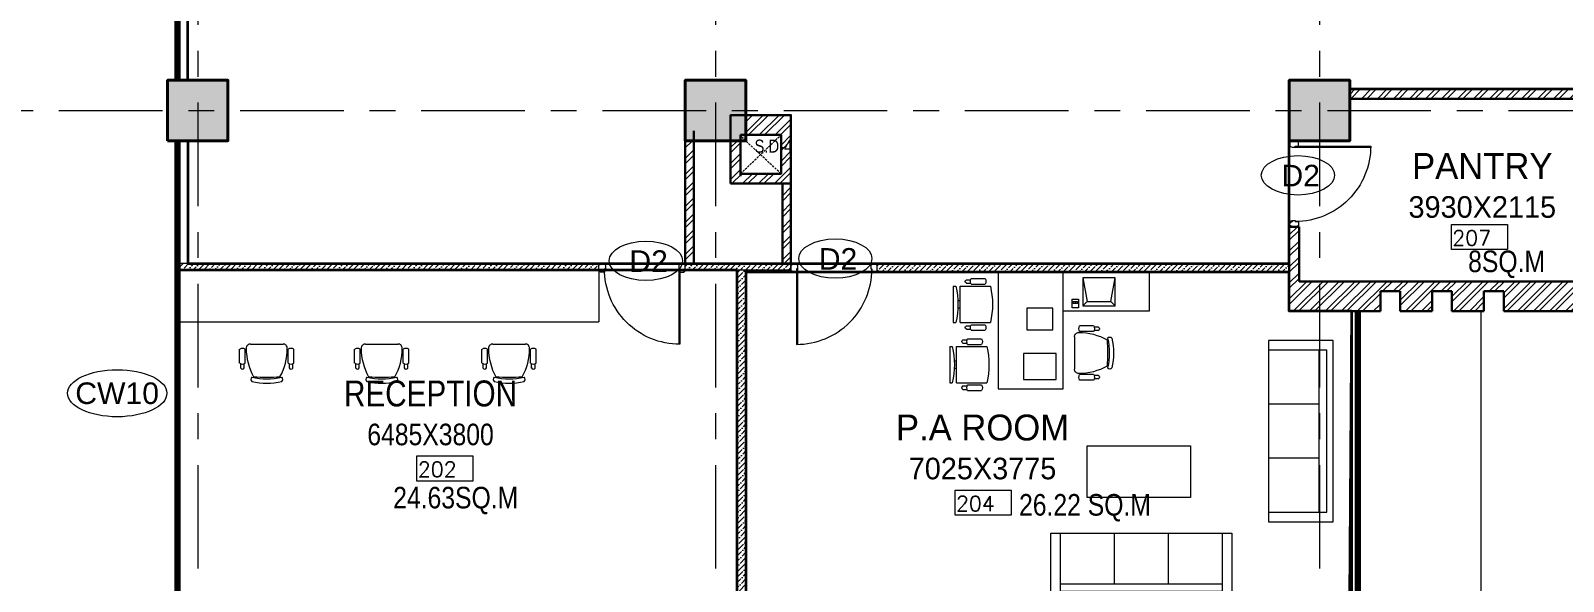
# Model space of a CAD drawing. Header units: millimetres. Extents: x 24487468 to 24959437, y -333213 to 842934.
# Drawn here: x 24726310 to 24744072, y 54244 to 60625 of the extents above; entities that cross this region are included whole.
import ezdxf

# ---------------------------------------------------------------- set-up
doc = ezdxf.new("R2010")
doc.units = ezdxf.units.MM
doc.header["$MEASUREMENT"] = 0
doc.linetypes.add('Centreline', pattern=[21, 12, -3, 3, -3])
doc.linetypes.add('DASHED2', pattern=[0.375, 0.25, -0.125])
for name, color, linetype, lineweight in [('A 0.13 dw', 175, 'Continuous', 5), ('A 0.13furniture', 30, 'Continuous', 0), ('AREA', 7, 'Continuous', 5), ('COLUMN', 12, 'Continuous', 40), ('FALSE CEILING', 7, 'Continuous', 35), ('HACTH', 8, 'Continuous', 0), ('hatch', 9, 'Continuous', 0), ('p1 plan grid lck', 6, 'Continuous', 5), ('room number', 99, 'Continuous', 20), ('text', 7, 'Continuous', 15), ('TEXT ROOM', 3, 'Continuous', 15), ('wall', 53, 'Continuous', 15), ('Wall1', 37, 'Continuous', 30), ('WALL2', 4, 'Continuous', 15), ('win shutters', 140, 'Continuous', 25)]:
    doc.layers.add(name, color=color, linetype=linetype, lineweight=lineweight)
doc.styles.add('arial', font='times.ttf')
doc.styles.add('ATTR', font='romans.shx', dxfattribs={"width": 0.8, "height": 0.48})
doc.styles.add('LABEL', font='arial.ttf', dxfattribs={"height": 18})
doc.styles.add('ordinary', font='arial.ttf')
doc.styles.add('ROMANS', font='romans__.ttf')
doc.styles.add('Tahoma', font='technic_.ttf')

# ---------------------------------------------------------------- blocks, each defined once
blk = doc.blocks.new('column 350')
at = {"layer": 'COLUMN', "ltscale": 100}
h = blk.add_hatch(color=256, dxfattribs=at)
h.dxf.hatch_style = 1
h.paths.add_polyline_path([(1327.5, 1037.5), (627.5, 1037.5), (627.5, 337.5), (1327.5, 337.5)])
blk.add_lwpolyline([(627.5, 1037.5), (1327.5, 1037.5), (1327.5, 337.5), (627.5, 337.5)], close=True, dxfattribs=at)
blk = doc.blocks.new('Door1000-flat-3')
at = {"layer": 'A 0.13 dw'}
for p, q in [((-38, 0), (-38, -12)), ((38, 0), (-38, 0)), ((-38, -12), (-50, -12)), ((-50, -12), (-50, -63)), ((-50, -63), (-25, -75)), ((-25, -75), (12, -75)), ((12, -75), (12, -63)), ((12, -63), (50, -63)), ((38, -12), (38, 0)), ((50, -12), (38, -12)), ((50, -63), (50, -12)), ((-50, -937), (-25, -925)), ((-50, -988), (-50, -937)), ((-38, -988), (-50, -988)), ((-38, -1000), (-38, -988)), ((38, -1000), (-38, -1000)), ((-25, -925), (12, -925)), ((12, -925), (12, -937)), ((12, -925), (886, -925)), ((12, -937), (50, -937)), ((12, -937), (886, -937)), ((50, -988), (38, -988)), ((38, -988), (38, -1000)), ((50, -937), (50, -988))]:
    blk.add_line(p, q, dxfattribs=at)
blk.add_lwpolyline([(886, -937), (886, -937, 0.414214), (12, -63)], format="xyb", dxfattribs=at)
blk = doc.blocks.new('*U36')
at = {"layer": 'room number'}
blk.add_lwpolyline([(46, 40), (46, 240), (491, 240), (491, 40)], close=True, dxfattribs=at)
at = {"layer": 'room number', "style": 'ROMANS'}
blk.add_attdef('ROOM_NUM', (53, 73), '', height=120, dxfattribs=at)
blk = doc.blocks.new('Production Armchair 1-flat-3-flat-1')
at = {"layer": 'A 0.13furniture'}
for p, q in [((175, 302), (224, 302)), ((175, 262), (225, 262)), ((231, 315), (393, 315)), ((231, 250), (393, 250)), ((454, 189), (454, -188)), ((175, -261), (225, -261)), ((175, -300), (224, -300)), ((231, -248), (393, -248)), ((231, -313), (393, -313))]:
    blk.add_line(p, q, dxfattribs=at)
for centre, radius, start, end in [((44, 156), 30.3, 34.2916, 145.7084), ((402, -433), 672, 89.8784, 119.0931), ((185, 282), 21.8, 114.8953, 245.3358), ((284, 282), 62.8, 148.9511, 211.0489), ((340, 282), 62.8, 328.9511, 31.0489), ((405, 190), 48.9, 359.252, 92.1864), ((804, 0), 804, 167.6021, 192.3979), ((854, 0), 804, 167.6021, 192.3979), ((1965, 0), 1896, 175.3453, 184.606), ((44, -156), 30.3, 214.2902, 325.7098), ((402, 435), 672, 240.894, 270.1219), ((185, -280), 21.8, 114.6645, 245.1044), ((284, -281), 62.8, 148.9511, 211.0489), ((340, -281), 62.8, 328.9511, 31.0489), ((405, -188), 48.9, 267.8132, 0.748)]:
    blk.add_arc(centre, radius, start, end, dxfattribs=at)
at = {"layer": 'A 0.13furniture', "style": 'ATTR', "text_generation_flag": 4, "width": 0.8, "flags": 9}
blk.add_attdef('ESTCODE', (0, 0), '', height=0.126, rotation=270, dxfattribs=at)
blk = doc.blocks.new('Executive Armchair 1-flat-5-flat-1')
at = {"layer": 'A 0.13furniture'}
for p, q in [((-80.00175, 209.8875), (-430.05475, 209.8875)), ((-207.9205, 299.7425), (-369.9195, 299.7425)), ((-207.9205, 234.94), (-369.9195, 234.94)), ((-152.609, 286.8125), (-201.71775, 286.7925)), ((-152.68875, 247.275), (-200.6105, 247.28)), ((-80.00175, -209.89), (-80.00175, 209.8875)), ((0, 210), (-30.0025, 210)), ((0, 210), (0, -210)), ((-53.85975, 45), (-80.00175, 45)), ((-80.00175, -45), (-53.8405, -45)), ((-80.00175, -209.89), (-430.001, -209.89)), ((-207.9205, -234.9425), (-369.9195, -234.9425)), ((-207.9205, -299.745), (-369.9195, -299.745)), ((-152.609, -286.815), (-201.71775, -286.795)), ((-152.68875, -247.2775), (-200.6105, -247.2825)), ((0, -210), (-30.0025, -210))]:
    blk.add_line(p, q, dxfattribs=at)
for centre, radius, start, end in [((439.44675, 0.11), 894.44925, 166.435999999, 193.5788), ((-316.09875, 267.3425), 62.82115, 148.951400001, 211.048700002), ((-261.74125, 267.3425), 62.82123, 328.951400001, 31.04859), ((-161.7745, 267.0625), 21.77348, 294.664000001, 65.104889999), ((839.5795, 0), 894.58, 166.423299999, 193.576700001), ((-316.099, -267.3425), 62.821, 148.951299998, 211.048700002), ((-261.741, -267.3425), 62.821, 328.951299998, 31.04867), ((-161.7745, -267.065), 21.77342, 294.894900003, 65.336150001)]:
    blk.add_arc(centre, radius, start, end, dxfattribs=at)
at = {"layer": 'A 0.13furniture', "style": 'ATTR', "text_generation_flag": 4, "width": 0.8, "flags": 9}
blk.add_attdef('ESTCODE', (0, 0), '', height=0.1199, rotation=90, dxfattribs=at)
blk = doc.blocks.new('Executive Armchair 1-flat-6-flat-1')
at = {"layer": 'A 0.13furniture'}
for p, q in [((-80.00175, 209.8875), (-430.05475, 209.8875)), ((-207.9205, 299.7425), (-369.9195, 299.7425)), ((-207.9205, 234.94), (-369.9195, 234.94)), ((-152.609, 286.8125), (-201.71775, 286.7925)), ((-152.68875, 247.275), (-200.6105, 247.28)), ((-80.00175, -209.89), (-80.00175, 209.8875)), ((0, 210), (-30.0025, 210)), ((0, 210), (0, -210)), ((-53.85975, 45), (-80.00175, 45)), ((-80.00175, -45), (-53.8405, -45)), ((-80.00175, -209.89), (-430.001, -209.89)), ((-207.9205, -234.9425), (-369.9195, -234.9425)), ((-207.9205, -299.745), (-369.9195, -299.745)), ((-152.609, -286.815), (-201.71775, -286.795)), ((-152.68875, -247.2775), (-200.6105, -247.2825)), ((0, -210), (-30.0025, -210))]:
    blk.add_line(p, q, dxfattribs=at)
for centre, radius, start, end in [((439.44675, 0.11), 894.44925, 166.435999999, 193.5788), ((-316.09875, 267.3425), 62.82115, 148.951400001, 211.048700002), ((-261.74125, 267.3425), 62.82123, 328.951400001, 31.04859), ((-161.7745, 267.0625), 21.77348, 294.664000001, 65.104889999), ((839.5795, 0), 894.58, 166.423299999, 193.576700001), ((-316.099, -267.3425), 62.821, 148.951299998, 211.048700002), ((-261.741, -267.3425), 62.821, 328.951299998, 31.04867), ((-161.7745, -267.065), 21.77342, 294.894900003, 65.336150001)]:
    blk.add_arc(centre, radius, start, end, dxfattribs=at)
at = {"layer": 'A 0.13furniture', "style": 'ATTR', "text_generation_flag": 4, "width": 0.8, "flags": 9}
blk.add_attdef('ESTCODE', (0, 0), '', height=0.1199, rotation=90, dxfattribs=at)
blk = doc.blocks.new('ASD-flat-1-flat-1')
at = {"layer": 'A 0.13furniture'}
for p, q in [((552383, -73628), (551383, -73628)), ((551383, -73628), (551383, -74078)), ((551777, -74017), (551777, -73692)), ((551827, -73967), (551777, -73692)), ((551777, -73692), (552152, -73692)), ((552152, -73692), (552102, -73967)), ((552152, -73692), (552152, -74017)), ((551777, -74017), (551827, -73967)), ((552152, -74017), (551777, -74017)), ((552102, -73967), (551827, -73967)), ((552102, -73967), (552152, -74017)), ((552202, -73942), (552202, -74042)), ((552277, -73942), (552202, -73942)), ((552202, -74042), (552277, -74042)), ((552214, -73967), (552214, -73992)), ((552264, -73967), (552214, -73967)), ((552214, -73992), (552264, -73992)), ((552239, -73967), (552239, -73992)), ((552264, -73992), (552264, -73967)), ((552277, -74042), (552277, -73942)), ((551383, -74078), (552383, -74078))]:
    blk.add_line(p, q, dxfattribs=at)
for points in [[(553133, -73628), (553133, -74978), (552383, -74978), (552383, -73628)], [(552801, -74296), (552501, -74296), (552501, -74046), (552801, -74046)], [(552839, -74871), (552464, -74871), (552464, -74571), (552839, -74571)]]:
    blk.add_lwpolyline(points, close=True, dxfattribs=at)
for name, p in [('Executive Armchair 1-flat-6-flat-1', (553655, -74001)), ('Production Armchair 1-flat-3-flat-1', (551797, -74565)), ('Executive Armchair 1-flat-5-flat-1', (553696, -74699))]:
    blk.add_blockref(name, p, dxfattribs=at)
at = {"layer": 'A 0.13furniture', "style": 'ATTR', "width": 0.8, "flags": 9}
blk.add_attdef('ESTCODE', (551777, -73692), '', height=0.00147, dxfattribs=at)
blk = doc.blocks.new("84'' Sofa-flat-3-flat-1")
at = {"layer": 'A 0.13furniture'}
for p, q in [((-1987.5, -75), (-1987.5, -749.999925)), ((-112.5, -75), (-1987.5, -75)), ((-112.5, -162.5), (-1987.5, -162.5)), ((-1362.5, -162.5), (-1362.5, -749.999925)), ((-737.5, -162.5), (-737.5, -749.999925)), ((-112.5, -749.999925), (-112.5, -75))]:
    blk.add_line(p, q, dxfattribs=at)
blk.add_lwpolyline([(0, -749.999925), (0, 0), (-2100, 0), (-2100, -749.999925)], close=True, dxfattribs=at)
at = {"layer": 'A 0.13furniture', "style": 'ATTR', "text_generation_flag": 4, "width": 0.8, "flags": 9}
blk.add_attdef('ESTCODE', (0, 0), '', height=0.42, rotation=180, dxfattribs=at)

msp = doc.modelspace()

# ---------------------------------------------------------------- hatches: boundary and pattern name
at = {"layer": 'hatch', "ltscale": 100}
h = msp.add_hatch(dxfattribs=at)
h.set_pattern_fill('ANSI32', color=256, scale=350)
h.set_pattern_definition([(45, (24742971.38, 58663), (-92.808, 92.808), []), (45, (24743033.25, 58663), (-92.808, 92.808), [])])
h.paths.add_polyline_path([(24745046.6, 59950.5), (24741596.1, 59950.5), (24741596.1, 59835.5), (24744931.6, 59835.5), (24744931.6, 57720.5), (24741011.1, 57720.5), (24741011.1, 58350.5), (24740915.6, 58350.5), (24740915.6, 58350.5), (24740991.6, 58350.5), (24740991.6, 58362.5), (24741003.6, 58362.5), (24741003.6, 58413.5), (24740965.6, 58413.5), (24740965.6, 58425.5), (24740928.6, 58425.5), (24740903.6, 58413.5), (24740903.6, 58362.5), (24740915.6, 58362.5), (24740915.6, 58350.5), (24740991.6, 58350.5), (24740991.6, 58350.5), (24740915.6, 58350.5), (24740896.1, 58350.5), (24740896.1, 57375.5), (24741951.1, 57375.5), (24741951.1, 57605.5), (24742181.1, 57605.5), (24742181.1, 57375.5), (24742551.1, 57375.5), (24742551.1, 57605.5), (24742781.1, 57605.5), (24742781.1, 57375.5), (24743151.1, 57375.5), (24743151.1, 57605.5), (24743381.1, 57605.5), (24743381.1, 57375.5), (24745046.6, 57375.5)])
h = msp.add_hatch(dxfattribs=at)
h.set_pattern_fill('ANSI32', color=256, scale=350)
h.set_pattern_definition([(45, (24734771.12, 59250.08), (-92.808, 92.808), []), (45, (24734832.99, 59250.08), (-92.808, 92.808), [])])
h.paths.add_polyline_path([(24735121.1, 59647.6), (24734596.1, 59647.6), (24734596.1, 59417.6), (24735006.1, 59417.6), (24735006.1, 58967.6), (24734536.1, 58967.6), (24734536.1, 59350.5), (24734421.1, 59350.5), (24734421.1, 58852.6), (24735121.1, 58852.6)])
h = msp.add_hatch(dxfattribs=at)
h.set_pattern_fill('ANSI32', color=256, scale=350)
h.set_pattern_definition([(45, (24733946.23, 58638), (-92.808, 92.808), []), (45, (24734008.1, 58638), (-92.808, 92.808), [])])
h.paths.add_polyline_path([(24733996.1, 59350.5), (24733896.1, 59350.5), (24733896.3, 57925.5), (24733996.3, 57925.5)])
h = msp.add_hatch(dxfattribs=at)
h.set_pattern_fill('ANSI32', color=256, scale=350)
h.set_pattern_definition([(45, (24735071.12, 58389.03), (-92.808, 92.808), []), (45, (24735132.99, 58389.03), (-92.808, 92.808), [])])
h.paths.add_polyline_path([(24735121.1, 58852.6), (24735021.1, 58852.6), (24735021.1, 57925.5), (24735121.1, 57925.5), (24735121.1, 57925.6)])
h = msp.add_hatch(dxfattribs=at)
h.set_pattern_fill('ANSI36', color=256, scale=350)
h.set_pattern_definition([(45, (24730453.864, 57888.056), (23.20194, 85.0738), [109.375, -21.875, 0, -21.875])])
h.paths.add_polyline_path([(24732896.1, 57915.3), (24732896.1, 57925.5), (24728011.7, 57925.6), (24728011.7, 57850.6), (24732896.1, 57850.5)])
h = msp.add_hatch(dxfattribs=at)
h.set_pattern_fill('ANSI36', color=256, scale=350)
h.set_pattern_definition([(45, (24734508.61, 57888), (23.202, 85.0738), [109.375, -21.875, 0, -21.875])])
h.paths.add_polyline_path([(24735121.1, 57913.6), (24735121.1, 57925.5), (24734596, 57925.5), (24734496, 57925.5), (24733896.1, 57925.5), (24733896.1, 57850.5), (24735121.1, 57850.5)])
h = msp.add_hatch(dxfattribs=at)
h.set_pattern_fill('ANSI36', color=256, scale=350)
h.set_pattern_definition([(45, (24738508.63, 57875.49), (23.20194, 85.0738), [109.375, -21.875, 0, -21.875])])
h.paths.add_polyline_path([(24740896.1, 57925.5), (24736121.2, 57925.5), (24736121.2, 57913.5), (24736121.2, 57913.5), (24736121.1, 57837.5), (24736121.1, 57825.5), (24740896.1, 57825.5)])
h = msp.add_hatch(dxfattribs=at)
h.set_pattern_fill('ANSI36', color=256, scale=350)
h.set_pattern_definition([(45, (24734545.78, 55950.5), (23.2019, 85.0738), [109.375, -21.875, 0, -21.875])])
h.paths.add_polyline_path([(24734596, 57850.5), (24734496, 57850.5), (24734495.6, 54050.5), (24734595.6, 54050.5)])

# ---------------------------------------------------------------- linework, layer by layer
at = {"layer": 'A 0.13furniture'}
for p in [(24732896.1, 57839.3), (24728011.7, 57251.1)]:
    msp.add_line(p, (24732896, 57250.7), dxfattribs=at)
msp.add_lwpolyline([(24738552, 55813.6), (24739752, 55813.6), (24739752, 55213.6), (24738552, 55213.6)], close=True, dxfattribs=at)
at = {"layer": 'FALSE CEILING', "ltscale": 100}
for points in [[(24728596.6, 65820.5), (24728596.6, 65350.5), (24728126.6, 65350.5), (24728126.6, 60050.5), (24728596.1, 60050.5), (24728596.1, 59350.5), (24728130.1, 59350.5), (24728130.1, 57925.6), (24740896.1, 57925.6), (24740896.1, 60050.5), (24741596.1, 60050.5), (24741596.1, 59950.5), (24745180.6, 59950.5)], [(24734596, 57850.5), (24734596, 54050.5), (24741595.6, 54050.5), (24741621.1, 57375.5), (24740896.1, 57375.5), (24740896.1, 57825.5), (24734596, 57825.5)]]:
    msp.add_lwpolyline(points, dxfattribs=at)
msp.add_lwpolyline([(24734496, 57850.5), (24728011.7, 57850.5), (24728011.7, 54050.5), (24734495.6, 54050.5), (24734496, 57850.5)], close=True, dxfattribs=at)
at = {"layer": 'HACTH', "linetype": 'DASHED2', "ltscale": 100}
for p, q in [((24734536.1, 58967.6), (24735006.1, 59417.6)), ((24735006.1, 58967.6), (24734536.1, 59403.6))]:
    msp.add_line(p, q, dxfattribs=at)
at = {"layer": 'p1 plan grid lck', "linetype": 'Centreline', "ltscale": 100}
for p, q in [((24728247.7, 89191), (24728247.7, 42344)), ((24734247.7, 89191), (24734247.7, 42344)), ((24741247.7, 89191), (24741247.7, 42344)), ((24709837.4, 59700.5), (24762027.1, 59700.5))]:
    msp.add_line(p, q, dxfattribs=at)
at = {"layer": 'text', "ltscale": 100}
for centre, major_axis, ratio in [((24740996.4, 58949.1), (-424.8, 0), 0.5372842), ((24733439.9, 57957.9), (-424.8, 0), 0.5372842), ((24735635, 57983.7), (-424.8, 0), 0.5372842), ((24727313.7, 56423.7), (-575.5, 0), 0.4744037)]:
    msp.add_ellipse(centre, major_axis=major_axis, ratio=ratio, dxfattribs=at)
at = {"layer": 'wall', "ltscale": 100}
msp.add_line((24743121.1, 46715.5), (24743121.1, 57375.5), dxfattribs=at)
at = {"layer": 'Wall1', "ltscale": 100}
for p, q in [((24745056.1, 59950.5), (24741596.1, 59950.5)), ((24744941.1, 59835.5), (24741596.1, 59835.5)), ((24733896.1, 59465.5), (24733896.3, 57925.5)), ((24733996.1, 59465.5), (24733996.3, 57925.5)), ((24734536.1, 59290.5), (24734536.1, 58940.5)), ((24735021.1, 57925.6), (24735021.1, 58852.6)), ((24735121.1, 57925.6), (24735121.1, 58852.6)), ((24740896.1, 57375.5), (24740896.1, 58350.5)), ((24740896.1, 58350.5), (24741011.1, 58350.5)), ((24741011.1, 57720.5), (24741011.1, 58350.5)), ((24744941.1, 57720.5), (24741011.1, 57720.5)), ((24742181.1, 57605.5), (24741951.1, 57605.5)), ((24741951.1, 57605.5), (24741951.1, 57375.5)), ((24742181.1, 57605.5), (24742181.1, 57375.5)), ((24742781.1, 57605.5), (24742551.1, 57605.5)), ((24742551.1, 57605.5), (24742551.1, 57375.5)), ((24742781.1, 57605.5), (24742781.1, 57375.5)), ((24743151.1, 57605.5), (24743151.1, 57375.5)), ((24743381.1, 57605.5), (24743151.1, 57605.5)), ((24743381.1, 57605.5), (24743381.1, 57375.5)), ((24741951.1, 57375.5), (24740896.1, 57375.5)), ((24741621.1, 57375.5), (24741621.1, 47450.5)), ((24741621.1, 57375.5), (24741621.1, 46715.5)), ((24742551.1, 57375.5), (24742181.1, 57375.5)), ((24743151.1, 57375.5), (24742781.1, 57375.5)), ((24745056.1, 57375.5), (24743381.1, 57375.5))]:
    msp.add_line(p, q, dxfattribs=at)
for points in [[(24734421.1, 58852.6), (24735121.1, 58852.6), (24735121.1, 59647.6), (24734421.1, 59647.6)], [(24734536.1, 59417.6), (24735006.1, 59417.6), (24735006.1, 58967.6), (24734536.1, 58967.6)]]:
    msp.add_lwpolyline(points, close=True, dxfattribs=at)
at = {"layer": 'WALL2', "ltscale": 100}
for p, q in [((24732896.1, 57925.5), (24728011.7, 57925.6)), ((24732896.1, 57850.5), (24732896.1, 57925.5)), ((24734496, 57925.5), (24733896.1, 57925.5)), ((24733896.1, 57850.5), (24733896.1, 57925.5)), ((24734496, 57925.5), (24734596, 57925.5)), ((24734596, 57925.5), (24735121.1, 57925.5)), ((24735121.1, 57850.5), (24735121.1, 57925.6)), ((24735121.1, 57925.5), (24735121.1, 57850.5)), ((24736121.1, 57825.5), (24736121.2, 57925.5)), ((24736121.2, 57925.5), (24740896, 57925.5)), ((24732896.1, 57850.5), (24728011.7, 57850.6)), ((24735121.1, 57850.5), (24733896.1, 57850.5)), ((24734495.6, 54050.5), (24734496, 57850.5)), ((24734595.6, 54050.5), (24734596, 57850.5)), ((24736121.1, 57825.5), (24740896, 57825.5))]:
    msp.add_line(p, q, dxfattribs=at)
at = {"layer": 'win shutters', "ltscale": 100, "const_width": 75}
for points in [[(24728011.7, 60050.5), (24728011.7, 60950.5)], [(24728011.7, 54050.5), (24728011.7, 59350.5)], [(24741691.1, 57375.5), (24741691.1, 46715.5)]]:
    msp.add_lwpolyline(points, dxfattribs=at)

# ---------------------------------------------------------------- block references
at = {"layer": 'A 0.13 dw', "xscale": -1}
for p, rotation in [((24740953.6, 58350.5), 180), ((24732896.1, 57877.3), 90.00000000000007)]:
    msp.add_blockref('Door1000-flat-3', p, dxfattribs=dict(at, rotation=rotation))
at = {"layer": 'A 0.13 dw', "rotation": 270}
msp.add_blockref('Door1000-flat-3', (24736121.2, 57875.5), dxfattribs=at)
at = {"layer": 'A 0.13furniture', "xscale": -1}
for name, p, rotation in [('ASD-flat-1-flat-1', (25290656.4, 131454), 359.9999999813613), ("84'' Sofa-flat-3-flat-1", (24740231.6, 54050.5), 180)]:
    msp.add_blockref(name, p, dxfattribs=dict(at, rotation=rotation))
at = {"layer": 'A 0.13furniture'}
for name, p, rotation in [("84'' Sofa-flat-3-flat-1", (24741405.6, 54934.6), 270), ('Production Armchair 1-flat-3-flat-1', (24729047.1, 56540.3), 90), ('Production Armchair 1-flat-3-flat-1', (24730379.6, 56540.3), 90), ('Production Armchair 1-flat-3-flat-1', (24731855, 56540.3), 90)]:
    msp.add_blockref(name, p, dxfattribs=dict(at, rotation=rotation))
at = {"layer": 'COLUMN', "rotation": 89.99999999994951}
for p in [(24728933.6, 58723), (24734933.6, 58723), (24741933.6, 58723)]:
    msp.add_blockref('column 350', p, dxfattribs=at)
at = {"layer": 'room number', "xscale": 1.456692913385827, "yscale": 1.456692913385827, "zscale": 0.984251968503937}
for p, values in [((24742707.6, 58029.4), {'ROOM_NUM': '207'}), ((24730719.3, 55347.5), {'ROOM_NUM': '202'}), ((24736956.1, 54951.4), {'ROOM_NUM': '204'})]:
    msp.add_blockref('*U36', p, dxfattribs=at).add_auto_attribs(values)

# ---------------------------------------------------------------- texts
at = {"layer": 'AREA', "char_height": 250, "attachment_point": 1, "style": 'Tahoma'}
for s, insert, width in [('8SQ.M', (24742968.2, 58076.9), 152.741), ('24.63SQ.M', (24730511.5, 55339.2), 2290.678), ('26.22 SQ.M', (24737764, 55255.5), 2290.678)]:
    msp.add_mtext(s, dxfattribs=dict(at, insert=insert, width=width))
at = {"layer": 'text', "insert": (24734842.9, 59362.5), "char_height": 150, "width": 4499.814, "attachment_point": 2, "style": 'LABEL'}
msp.add_mtext('\\pi-450,l600,t600;{\\fTechnic|b0|i0|c2|p2;S.D-4}', dxfattribs=at)
at = {"layer": 'text', "ltscale": 100, "char_height": 200, "attachment_point": 1, "style": 'ordinary'}
for insert in [(24740804.6, 59070.8), (24733248, 58079.6), (24735443.1, 58105.4)]:
    msp.add_mtext_dynamic_manual_height_columns('{\\H1.25x;D2}', width=373.513, gutter_width=15, heights=[0], dxfattribs=dict(at, insert=insert))
at = {"layer": 'text', "ltscale": 100, "insert": (24726827.2, 56548.8), "char_height": 250, "width": 373.513, "attachment_point": 1, "style": 'ordinary'}
msp.add_mtext('CW10', dxfattribs=at)
at = {"layer": 'TEXT ROOM', "char_height": 300, "attachment_point": 5, "style": 'arial'}
for s, insert, width in [('{\\fTechnic|b0|i0|c2|p2;\\P\\fNirmala UI|b0|i0|c0|p34;PANTRY\\P\\H0.83334x;3930X2115}', (24743132.4, 59080.5), 4212.597), ('{\\fTechnic|b0|i0|c2|p2;RECEPTION\\P\\H0.83333x;6485X3800}', (24730944, 56194.4), 3012.597), ('{\\fTechnic|b0|i0|c2|p2;\\P\\fNirmala UI|b0|i0|c0|p34;P.A ROOM\\P\\H0.83334x;7025X3775}', (24737340.8, 56049.7), 4212.597)]:
    msp.add_mtext(s, dxfattribs=dict(at, insert=insert, width=width))

doc.saveas('drawing.dxf')
